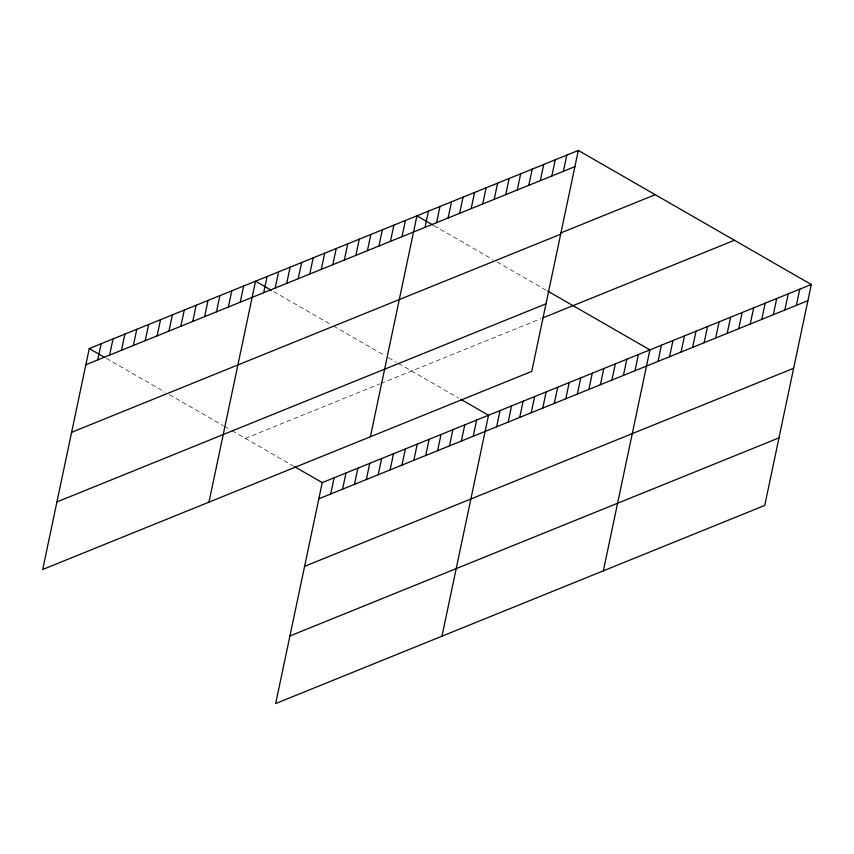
<?xml version="1.0" encoding="UTF-8"?>
<svg xmlns="http://www.w3.org/2000/svg" width="854" height="854" viewBox="0 0 854 854"><rect width="100%" height="100%" fill="white"/><g stroke="black" fill="none" stroke-linecap="round" stroke-linejoin="round"><path stroke-width="0.64" stroke-dasharray="4.27 3.2" d="M245.354 438.369L379.571 384.001M380.756 383.521L540.753 318.713M434.013 225.659L492.747 259.445M497.113 261.964L546.624 290.445M273.696 291.641L331.352 324.819M333.519 326.068L385.229 355.819M388.538 357.719L396.235 362.149M398.434 363.42L458.619 398.049M106.344 358.381L165.078 392.178M169.444 394.687L223.353 425.708M224.453 426.338L231.05 430.138M232.16 430.768L293.413 466.017"/><path stroke-width="1.28" d="M578.318 150.453L89.264 348.549L42.7 569.49L531.754 371.394L578.318 150.453L811.3 284.51L764.736 505.451L275.682 703.547L322.246 482.606L811.3 284.51M97.73 359.918L101.135 343.746M109.6 355.104L113.016 338.931M121.481 350.3L124.887 334.117M133.363 345.486L136.768 329.313M145.233 340.671L148.649 324.499M157.115 335.868L160.52 319.684M168.985 331.053L172.401 314.87M180.867 326.239L184.272 310.066M192.748 321.435L196.153 305.252M204.618 316.62L208.034 300.437M216.5 311.806L219.905 295.633M228.381 307.002L231.786 290.819M240.252 302.188L243.668 286.005M208.984 502.141L255.538 281.201L271.561 290.413M263.662 292.708L267.067 276.525M275.191 288.033L278.596 271.86M286.709 283.368L290.125 267.195M298.238 278.703L301.654 262.52M309.767 274.027L313.183 257.855M321.296 269.362L324.701 253.179M332.825 264.687L336.23 248.514M344.354 260.022L347.759 243.838M355.883 255.357L359.288 239.173M367.412 250.681L370.817 234.508M378.941 246.016L382.346 229.833M330.712 493.975L334.117 477.792M390.459 241.34L393.875 225.168M342.582 489.161L345.998 472.988M401.988 236.675L405.404 220.492M354.463 484.357L357.869 468.173M370.369 436.768L416.933 215.827L432.946 225.04M366.345 479.542L369.75 463.359M425.046 227.335L428.452 211.151M378.215 474.728L381.631 458.555M436.575 222.67L439.981 206.487M390.097 469.924L393.502 453.741M448.104 217.994L451.51 201.822M401.967 465.11L405.383 448.926M459.633 213.329L463.039 197.146M413.848 460.295L417.254 444.123M471.162 208.654L474.568 192.481M425.73 455.481L429.135 439.308M482.691 203.989L486.097 187.805M437.6 450.677L441.016 434.494M494.21 199.313L497.626 183.14M449.482 445.863L452.887 429.69M505.739 194.648L509.155 178.475M461.363 441.048L464.768 424.876M517.268 189.983L520.684 173.8M473.233 436.245L476.639 420.061M528.797 185.307L532.202 169.135M441.966 636.198L488.52 415.257L460.754 399.277M540.326 180.642L543.731 164.459M496.644 426.765L500.049 410.582M551.855 175.967L555.26 159.794M508.173 422.089L511.578 405.917M563.384 171.302L566.789 155.118M519.691 417.425L523.107 401.241M531.22 412.749L534.636 396.576M542.749 408.084L546.165 391.901M554.278 403.419L557.683 387.236M565.807 398.743L569.212 382.571M577.336 394.078L580.741 377.895M588.865 389.403L592.27 373.23M600.394 384.738L603.799 368.554M611.923 380.062L615.328 363.889M623.441 375.397L626.857 359.224M634.97 370.732L638.386 354.549M603.351 570.824L649.915 349.884L547.724 291.086M658.028 361.391L661.434 345.208M669.557 356.716L672.963 340.543M681.086 352.051L684.492 335.868M692.615 347.386L696.021 331.203M704.144 342.71L707.55 326.538M715.673 338.045L719.079 321.862M727.192 333.37L730.608 317.197M738.721 328.705L742.137 312.521M750.25 324.029L753.666 307.856M761.779 319.364L765.184 303.181M773.308 314.699L776.713 298.516M784.837 310.023L788.242 293.851M796.366 305.358L799.771 289.175M85.848 364.733L574.913 166.637M560.672 232.982L655.199 194.691M71.608 432.305L560.672 234.199M56.94 501.917L545.994 303.821M543.059 317.784L734.419 240.273M318.83 498.789L807.895 300.683M304.59 566.351L793.654 368.255M289.922 635.974L778.976 437.878M89.264 348.549L104.209 357.153M294.481 466.636L322.246 482.606"/></g></svg>
